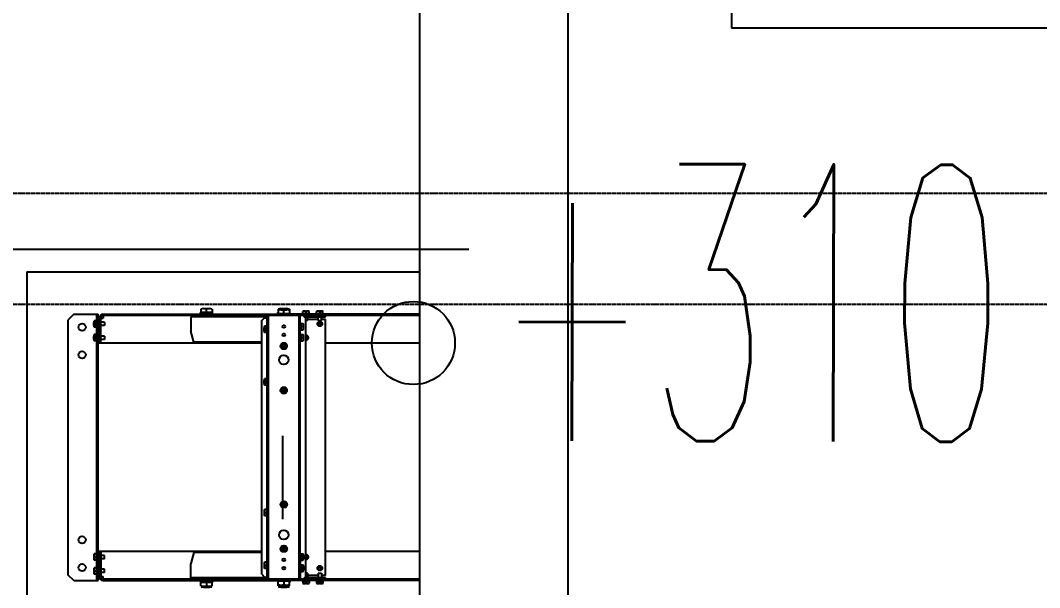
# Model space of a CAD drawing. Header units: millimetres. Extents: x 5204 to 163252, y 3613 to 115772.
# Drawn here: x 40718 to 42557, y 33535 to 34559 of the extents above; entities that cross this region are included whole.
import ezdxf

# ---------------------------------------------------------------- set-up
doc = ezdxf.new("R2010")
doc.units = ezdxf.units.MM
doc.header["$LTSCALE"] = 0.2
doc.linetypes.add('HIDDEN', pattern=[0.375, 0.25, -0.125])
doc.layers.add('0-1', color=7, linetype='Continuous')
doc.styles.get("Standard").update_dxf_attribs({"font": 'simplex.shx', "width": 0.8, "height": 700, "bigfont": 'extfont2.shx'})

msp = doc.modelspace()

# ---------------------------------------------------------------- linework, layer by layer
at = {"layer": '0-1', "color": 7, "linetype": 'Continuous'}
for p, q in [((41438.6, 33132.2), (41438.6, 34745.2)), ((41706.6, 33400.2), (41706.6, 34745.2)), ((42001.6, 34745.2), (42001.6, 34545.2)), ((50016.6, 34545.2), (42001.6, 34545.2)), ((40254.1, 34146.4), (41527.1, 34146.4)), ((40729.4, 34105.2), (41438.6, 34105.2)), ((40729.4, 34105.2), (40729.4, 32478.2)), ((41043.1, 34028.5), (41043.1, 34031.5)), ((41064.6, 34031.5), (41043.1, 34031.5)), ((41043.5, 34038), (41043.5, 34031.9)), ((41064.3, 34031.9), (41043.5, 34031.9)), ((41045.6, 34031.9), (41045.6, 34031.5)), ((41062.2, 34031.5), (41045.6, 34031.5)), ((41048.7, 34039), (41059.1, 34039)), ((41053.9, 34031.9), (41053.9, 34038)), ((41062.2, 34031.9), (41062.2, 34031.5)), ((41064.3, 34038), (41064.3, 34031.9)), ((41064.6, 34028.5), (41064.6, 34031.5)), ((41183, 34031.5), (41182.6, 34031.5)), ((41182.6, 34028.5), (41182.6, 34031.5)), ((41183, 34038), (41183, 34029.6)), ((41188.2, 34039), (41198.6, 34039)), ((41188.2, 34036.7), (41198.6, 34036.7)), ((41193.4, 34036.7), (41193.4, 34038)), ((41193.4, 34029.6), (41193.4, 34035.7)), ((41203.8, 34038), (41203.8, 34029.6)), ((41203.8, 34031.5), (41204.1, 34031.5)), ((41204.1, 34028.5), (41204.1, 34031.5)), ((41227.6, 34030.1), (41227.6, 34033.3)), ((41227.7, 34030.1), (41239.2, 34030.1)), ((41227.7, 34028.5), (41227.7, 34030.1)), ((41230.5, 34034.1), (41236.3, 34034.1)), ((41233.4, 34033.3), (41233.4, 34030.1)), ((41239.1, 34030.1), (41239.1, 34033.3)), ((41239.2, 34030.1), (41239.2, 34028.5)), ((41252.6, 34030.1), (41252.6, 34033.3)), ((41252.7, 34030.1), (41264.2, 34030.1)), ((41252.7, 34028.5), (41252.7, 34030.1)), ((41255.5, 34034.1), (41261.3, 34034.1)), ((41258.4, 34033.3), (41258.4, 34030.1)), ((41264.1, 34030.1), (41264.1, 34033.3)), ((41264.2, 34030.1), (41264.2, 34028.5)), ((40814.4, 34028.7), (40804.4, 34018.7)), ((40804.4, 33557.7), (40804.4, 34018.7)), ((40814.4, 34028.7), (40858.4, 34028.7)), ((40850.5, 34008.3), (40850.5, 34014)), ((40854.5, 34016.9), (40851.2, 34016.9)), ((40854.5, 34005.5), (40854.5, 34017)), ((40854.5, 34017), (40856.1, 34017)), ((40856.1, 33547.7), (40856.1, 34028.7)), ((40856.1, 34018.7), (40858.4, 34018.7)), ((40856.1, 34017), (40856.1, 34005.5)), ((40858.4, 33547.7), (40858.4, 34028.7)), ((40858.4, 34021.5), (40860.7, 34021.5)), ((40860.7, 33976.2), (40860.7, 34022.2)), ((40863, 33976.2), (40863, 34022.2)), ((40863, 34021.5), (40867.4, 34021.5)), ((40869.5, 34014.2), (40863, 34014.2)), ((40867, 34028.5), (41182.6, 34028.5)), ((41220.9, 34026.2), (40867, 34026.2)), ((40867.4, 34026.2), (40867.4, 34021.5)), ((40869.5, 34014.2), (40869.5, 34008.2)), ((41025.8, 34023.9), (41025.8, 33997.9)), ((41165.8, 34023.9), (41025.8, 34023.9)), ((41064.6, 34028.5), (41043.1, 34028.5)), ((41059.9, 34028.5), (41047.9, 34028.5)), ((41049.4, 34026.2), (41049.4, 34023.9)), ((41058.4, 34026.2), (41058.4, 34023.9)), ((41153.5, 34017.2), (41158.5, 34022.2)), ((41153.5, 33559.2), (41153.5, 34017.2)), ((41158.5, 34022.2), (41165.8, 34022.2)), ((41163.4, 34023.9), (41163.4, 34022.2)), ((41163.5, 33554.2), (41163.5, 34022.2)), ((41163.5, 34017.2), (41165.8, 34017.2)), ((41165.8, 33550.2), (41165.8, 34026.2)), ((41182.6, 34026.2), (41182.6, 34029.2)), ((41204.1, 34029.2), (41182.6, 34029.2)), ((41204.1, 34026.2), (41182.6, 34026.2)), ((41203.8, 34029.6), (41183, 34029.6)), ((41185.1, 34029.6), (41185.1, 34029.2)), ((41199.4, 34026.2), (41187.4, 34026.2)), ((41201.7, 34029.6), (41201.7, 34029.2)), ((41438.6, 34026.2), (41203.8, 34026.2)), ((41204.1, 34026.2), (41204.1, 34029.2)), ((41438.6, 34028.5), (41204.1, 34028.5)), ((41220.4, 34026.2), (41216.4, 34026.2)), ((41220.9, 33550.2), (41220.9, 34026.2)), ((41220.9, 33554.2), (41220.9, 34022.2)), ((41223.2, 34021.2), (41220.9, 34021.2)), ((41223.2, 34011.9), (41223.2, 34026.2)), ((41223.3, 34012), (41223.3, 34000.5)), ((41224.9, 34012), (41223.3, 34012)), ((41224.8, 34011.9), (41228.1, 34011.9)), ((41224.9, 34000.5), (41224.9, 34012)), ((41239.2, 34028.5), (41227.7, 34028.5)), ((41233.2, 34021.2), (41228.2, 34026.2)), ((41230.5, 34023.9), (41268.4, 34023.9)), ((41233.2, 33555.2), (41233.2, 34021.2)), ((41236.4, 34017.4), (41233.2, 34017.4)), ((41236.4, 34017.4), (41236.4, 34023.9)), ((41255.4, 34019.2), (41236.4, 34019.2)), ((41264.2, 34028.5), (41252.7, 34028.5)), ((41255.4, 34017.4), (41255.4, 34023.9)), ((41255.4, 34017.4), (41261.4, 34017.4)), ((41255.5, 34011.8), (41256.5, 34011.8)), ((41255.5, 34010.5), (41255.5, 34011.8)), ((41257.8, 34014), (41259, 34014)), ((41257.8, 34014), (41257.8, 34013)), ((41259, 34013), (41259, 34014)), ((41260.3, 34011.8), (41261.3, 34011.8)), ((41261.3, 34010.5), (41261.3, 34011.8)), ((41261.4, 34017.4), (41261.4, 34023.9)), ((41268.4, 34019.2), (41261.4, 34019.2)), ((41268.4, 34023.9), (41268.4, 34026.2)), ((41268.4, 33557.2), (41268.4, 34019.2)), ((40851.2, 34011.2), (40854.5, 34011.2)), ((40854.5, 34005.4), (40851.2, 34005.4)), ((40856.1, 34005.5), (40854.5, 34005.5)), ((40869.5, 34008.2), (40863, 34008.2)), ((41031, 33977.9), (41025.8, 33997.9)), ((41157.9, 33998.3), (41157.9, 34004)), ((41161.9, 34006.9), (41158.7, 34006.9)), ((41158.7, 34001.2), (41161.9, 34001.2)), ((41161.9, 33995.4), (41158.7, 33995.4)), ((41162, 33995.5), (41162, 34007)), ((41162, 34007), (41163.6, 34007)), ((41163.6, 33995.5), (41162, 33995.5)), ((41163.6, 34007), (41163.6, 33995.5)), ((41223.2, 33991.9), (41223.2, 34000.4)), ((41223.3, 34000.5), (41224.9, 34000.5)), ((41228.1, 34006.2), (41224.8, 34006.2)), ((41224.8, 34000.4), (41228.1, 34000.4)), ((41228.8, 34003.3), (41228.8, 34009)), ((41255.5, 34010.5), (41256.5, 34010.5)), ((41257.8, 34008.3), (41257.8, 34009.3)), ((41257.8, 34008.3), (41259, 34008.3)), ((41259, 34009.3), (41259, 34008.3)), ((41260.3, 34010.5), (41261.3, 34010.5)), ((40850.5, 33983.3), (40850.5, 33989)), ((40854.5, 33991.9), (40851.2, 33991.9)), ((40851.2, 33986.2), (40854.5, 33986.2)), ((40854.5, 33980.4), (40851.2, 33980.4)), ((40854.5, 33980.5), (40854.5, 33992)), ((40854.5, 33992), (40856.1, 33992)), ((40856.1, 33980.5), (40854.5, 33980.5)), ((40856.1, 33992), (40856.1, 33980.5)), ((41153.5, 33976.2), (40858.4, 33976.2)), ((40869.5, 33989.2), (40863, 33989.2)), ((40869.5, 33983.2), (40863, 33983.2)), ((40869.5, 33989.2), (40869.5, 33983.2)), ((41113.4, 33976.2), (41022.4, 33976.2)), ((41153.5, 33977.9), (41031, 33977.9)), ((41190.5, 33976.2), (41187.6, 33971.2)), ((41196.3, 33976.2), (41190.5, 33976.2)), ((41199.2, 33971.2), (41196.3, 33976.2)), ((41223.2, 33595.9), (41223.2, 33980.4)), ((41223.3, 33992), (41223.3, 33980.5)), ((41224.9, 33992), (41223.3, 33992)), ((41223.3, 33980.5), (41224.9, 33980.5)), ((41224.8, 33991.9), (41228.1, 33991.9)), ((41228.1, 33986.2), (41224.8, 33986.2)), ((41224.8, 33980.4), (41228.1, 33980.4)), ((41224.9, 33980.5), (41224.9, 33992)), ((41228.8, 33983.3), (41228.8, 33989)), ((41233.2, 33989), (41234, 33989)), ((41233.2, 33983.3), (41234, 33983.3)), ((41234, 33988), (41234, 33989)), ((41234, 33984.3), (41234, 33983.3)), ((41235.3, 33986.8), (41236.3, 33986.8)), ((41235.3, 33985.5), (41236.3, 33985.5)), ((41236.3, 33985.5), (41236.3, 33986.8)), ((41438.6, 33976.2), (41268.4, 33976.2)), ((41187.6, 33971.2), (41190.5, 33966.2)), ((41191.5, 33971.8), (41190.5, 33971.8)), ((41190.5, 33971.8), (41190.5, 33970.5)), ((41191.5, 33970.5), (41190.5, 33970.5)), ((41190.5, 33966.2), (41196.3, 33966.2)), ((41194, 33974), (41192.8, 33974)), ((41192.8, 33973), (41192.8, 33974)), ((41192.8, 33969.3), (41192.8, 33968.3)), ((41194, 33968.3), (41192.8, 33968.3)), ((41194, 33974), (41194, 33973)), ((41194, 33968.3), (41194, 33969.3)), ((41196.3, 33971.8), (41195.3, 33971.8)), ((41196.3, 33970.5), (41195.3, 33970.5)), ((41196.3, 33971.8), (41196.3, 33970.5)), ((41196.3, 33966.2), (41199.2, 33971.2)), ((41157.9, 33903.3), (41157.9, 33909)), ((41161.9, 33911.9), (41158.7, 33911.9)), ((41158.7, 33906.2), (41161.9, 33906.2)), ((41162, 33900.5), (41162, 33912)), ((41162, 33912), (41163.6, 33912)), ((41163.6, 33912), (41163.6, 33900.5)), ((41161.9, 33900.4), (41158.7, 33900.4)), ((41163.6, 33900.5), (41162, 33900.5)), ((41190.5, 33896.2), (41187.6, 33891.2)), ((41187.6, 33891.2), (41190.5, 33886.2)), ((41196.3, 33896.2), (41190.5, 33896.2)), ((41191.5, 33891.8), (41190.5, 33891.8)), ((41190.5, 33891.8), (41190.5, 33890.5)), ((41191.5, 33890.5), (41190.5, 33890.5)), ((41190.5, 33886.2), (41196.3, 33886.2)), ((41194, 33894), (41192.8, 33894)), ((41192.8, 33893), (41192.8, 33894)), ((41192.8, 33889.3), (41192.8, 33888.3)), ((41194, 33888.3), (41192.8, 33888.3)), ((41194, 33894), (41194, 33893)), ((41194, 33888.3), (41194, 33889.3)), ((41196.3, 33891.8), (41195.3, 33891.8)), ((41196.3, 33890.5), (41195.3, 33890.5)), ((41199.2, 33891.2), (41196.3, 33896.2)), ((41196.3, 33891.8), (41196.3, 33890.5)), ((41196.3, 33886.2), (41199.2, 33891.2)), ((41191.6, 33658.9), (41191.6, 33808.9)), ((41187.6, 33685.2), (41190.5, 33690.2)), ((41190.5, 33680.2), (41187.6, 33685.2)), ((41190.5, 33690.2), (41196.3, 33690.2)), ((41190.5, 33684.5), (41190.5, 33685.8)), ((41191.5, 33685.8), (41190.5, 33685.8)), ((41191.5, 33684.5), (41190.5, 33684.5)), ((41194, 33688), (41192.8, 33688)), ((41192.8, 33687), (41192.8, 33688)), ((41192.8, 33683.3), (41192.8, 33682.3)), ((41194, 33682.3), (41192.8, 33682.3)), ((41194, 33688), (41194, 33687)), ((41194, 33682.3), (41194, 33683.3)), ((41196.3, 33685.8), (41195.3, 33685.8)), ((41196.3, 33684.5), (41195.3, 33684.5)), ((41196.3, 33690.2), (41199.2, 33685.2)), ((41196.3, 33684.5), (41196.3, 33685.8)), ((41199.2, 33685.2), (41196.3, 33680.2)), ((41157.9, 33673), (41157.9, 33667.3)), ((41161.9, 33675.9), (41158.7, 33675.9)), ((41158.7, 33670.2), (41161.9, 33670.2)), ((41161.9, 33664.4), (41158.7, 33664.4)), ((41162, 33676), (41162, 33664.5)), ((41163.6, 33676), (41162, 33676)), ((41162, 33664.5), (41163.6, 33664.5)), ((41163.6, 33664.5), (41163.6, 33676)), ((41196.3, 33680.2), (41190.5, 33680.2)), ((41187.6, 33605.2), (41190.5, 33610.2)), ((41190.5, 33610.2), (41196.3, 33610.2)), ((41194, 33608), (41192.8, 33608)), ((41192.8, 33607), (41192.8, 33608)), ((41194, 33608), (41194, 33607)), ((41196.3, 33610.2), (41199.2, 33605.2)), ((40850.5, 33593), (40850.5, 33587.3)), ((40854.5, 33595.9), (40851.2, 33595.9)), ((40851.2, 33590.2), (40854.5, 33590.2)), ((40854.5, 33596), (40854.5, 33584.5)), ((40856.1, 33596), (40854.5, 33596)), ((40856.1, 33584.5), (40856.1, 33596)), ((41153.5, 33600.2), (40858.4, 33600.2)), ((40860.7, 33600.2), (40860.7, 33554.2)), ((40863, 33600.2), (40863, 33554.2)), ((40869.5, 33593.2), (40863, 33593.2)), ((40869.5, 33587.2), (40869.5, 33593.2)), ((41113.4, 33600.2), (41022.4, 33600.2)), ((41031, 33598.5), (41025.8, 33578.5)), ((41153.5, 33598.5), (41031, 33598.5)), ((41190.5, 33600.2), (41187.6, 33605.2)), ((41190.5, 33604.5), (41190.5, 33605.8)), ((41191.5, 33605.8), (41190.5, 33605.8)), ((41191.5, 33604.5), (41190.5, 33604.5)), ((41196.3, 33600.2), (41190.5, 33600.2)), ((41192.8, 33603.3), (41192.8, 33602.3)), ((41194, 33602.3), (41192.8, 33602.3)), ((41194, 33602.3), (41194, 33603.3)), ((41196.3, 33605.8), (41195.3, 33605.8)), ((41196.3, 33604.5), (41195.3, 33604.5)), ((41196.3, 33604.5), (41196.3, 33605.8)), ((41199.2, 33605.2), (41196.3, 33600.2)), ((41223.3, 33596), (41224.9, 33596)), ((41223.3, 33584.5), (41223.3, 33596)), ((41224.8, 33595.9), (41228.1, 33595.9)), ((41228.1, 33590.2), (41224.8, 33590.2)), ((41224.9, 33596), (41224.9, 33584.5)), ((41228.8, 33593), (41228.8, 33587.3)), ((41233.2, 33593), (41234, 33593)), ((41234, 33592), (41234, 33593)), ((41234, 33588.3), (41234, 33587.3)), ((41235.3, 33590.8), (41236.3, 33590.8)), ((41235.3, 33589.5), (41236.3, 33589.5)), ((41236.3, 33589.5), (41236.3, 33590.8)), ((41438.6, 33600.2), (41268.4, 33600.2)), ((40854.5, 33584.4), (40851.2, 33584.4)), ((40854.5, 33570.9), (40851.2, 33570.9)), ((40854.5, 33584.5), (40856.1, 33584.5)), ((40854.5, 33571), (40854.5, 33559.5)), ((40856.1, 33571), (40854.5, 33571)), ((40856.1, 33559.5), (40856.1, 33571)), ((40869.5, 33587.2), (40863, 33587.2)), ((41025.8, 33552.5), (41025.8, 33578.5)), ((41157.9, 33578), (41157.9, 33572.3)), ((41161.9, 33580.9), (41158.7, 33580.9)), ((41158.7, 33575.2), (41161.9, 33575.2)), ((41162, 33581), (41162, 33569.5)), ((41163.6, 33581), (41162, 33581)), ((41163.6, 33569.5), (41163.6, 33581)), ((41223.2, 33584.4), (41223.2, 33575.9)), ((41224.9, 33584.5), (41223.3, 33584.5)), ((41223.3, 33576), (41224.9, 33576)), ((41223.3, 33564.5), (41223.3, 33576)), ((41224.8, 33584.4), (41228.1, 33584.4)), ((41224.8, 33575.9), (41228.1, 33575.9)), ((41228.1, 33570.2), (41224.8, 33570.2)), ((41224.9, 33576), (41224.9, 33564.5)), ((41228.8, 33573), (41228.8, 33567.3)), ((41233.2, 33587.3), (41234, 33587.3)), ((41255.5, 33570.8), (41256.5, 33570.8)), ((41255.5, 33569.5), (41255.5, 33570.8)), ((41257.8, 33573), (41259, 33573)), ((41257.8, 33573), (41257.8, 33572)), ((41259, 33572), (41259, 33573)), ((41260.3, 33570.8), (41261.3, 33570.8)), ((41261.3, 33569.5), (41261.3, 33570.8)), ((40814.4, 33547.7), (40804.4, 33557.7)), ((40850.5, 33568), (40850.5, 33562.3)), ((40851.2, 33565.2), (40854.5, 33565.2)), ((40854.5, 33559.4), (40851.2, 33559.4)), ((40854.5, 33559.5), (40856.1, 33559.5)), ((40856.1, 33557.7), (40858.4, 33557.7)), ((40858.4, 33554.9), (40860.7, 33554.9)), ((40869.5, 33568.2), (40863, 33568.2)), ((40869.5, 33562.2), (40863, 33562.2)), ((40863, 33554.9), (40867.4, 33554.9)), ((40867.4, 33550.2), (40867.4, 33554.9)), ((40869.5, 33562.2), (40869.5, 33568.2)), ((41165.8, 33552.5), (41025.8, 33552.5)), ((41049.4, 33550.2), (41049.4, 33552.5)), ((41058.4, 33550.2), (41058.4, 33552.5)), ((41153.5, 33559.2), (41158.5, 33554.2)), ((41158.5, 33554.2), (41165.8, 33554.2)), ((41161.9, 33569.4), (41158.7, 33569.4)), ((41162, 33569.5), (41163.6, 33569.5)), ((41163.4, 33552.5), (41163.4, 33554.2)), ((41163.5, 33559.2), (41165.8, 33559.2)), ((41223.2, 33555.2), (41220.9, 33555.2)), ((41223.2, 33564.4), (41223.2, 33550.2)), ((41224.9, 33564.5), (41223.3, 33564.5)), ((41224.8, 33564.4), (41228.1, 33564.4)), ((41233.2, 33555.2), (41228.2, 33550.2)), ((41268.4, 33552.5), (41230.5, 33552.5)), ((41236.4, 33561.3), (41233.2, 33561.3)), ((41236.4, 33561.3), (41236.4, 33552.5)), ((41255.4, 33557.2), (41236.4, 33557.2)), ((41236.4, 33557), (41236.4, 33552.5)), ((41255.4, 33561.3), (41261.4, 33561.3)), ((41255.4, 33561.3), (41255.4, 33552.5)), ((41255.5, 33569.5), (41256.5, 33569.5)), ((41257.8, 33567.3), (41257.8, 33568.3)), ((41257.8, 33567.3), (41259, 33567.3)), ((41259, 33568.3), (41259, 33567.3)), ((41260.3, 33569.5), (41261.3, 33569.5)), ((41261.4, 33561.3), (41261.4, 33552.5)), ((41268.4, 33557.2), (41261.4, 33557.2)), ((41268.4, 33552.5), (41268.4, 33550.2)), ((40814.4, 33547.7), (40858.4, 33547.7)), ((41220.9, 33550.2), (40867, 33550.2)), ((40867, 33547.9), (41182.6, 33547.9)), ((41073.9, 33550.2), (41033.9, 33550.2)), ((41064.6, 33547.9), (41043.1, 33547.9)), ((41043.1, 33547.9), (41043.1, 33544.9)), ((41064.6, 33544.9), (41043.1, 33544.9)), ((41064.3, 33544.5), (41043.5, 33544.5)), ((41043.5, 33538.3), (41043.5, 33544.5)), ((41045.6, 33544.5), (41045.6, 33544.9)), ((41062.2, 33544.9), (41045.6, 33544.9)), ((41059.9, 33547.9), (41047.9, 33547.9)), ((41048.7, 33537.4), (41059.1, 33537.4)), ((41048.7, 33536), (41059.1, 33536)), ((41053.9, 33544.5), (41053.9, 33538.3)), ((41062.2, 33544.5), (41062.2, 33544.9)), ((41064.3, 33538.3), (41064.3, 33544.5)), ((41064.6, 33547.9), (41064.6, 33544.9)), ((41204.1, 33550.2), (41182.6, 33550.2)), ((41182.6, 33550.2), (41182.6, 33547.2)), ((41182.6, 33547.9), (41182.6, 33544.9)), ((41204.1, 33547.2), (41182.6, 33547.2)), ((41183, 33544.9), (41182.6, 33544.9)), ((41203.8, 33546.8), (41183, 33546.8)), ((41183, 33538.3), (41183, 33546.8)), ((41185.1, 33546.8), (41185.1, 33547.2)), ((41199.4, 33550.2), (41187.4, 33550.2)), ((41188.2, 33539.7), (41198.6, 33539.7)), ((41188.2, 33537.4), (41198.6, 33537.4)), ((41188.2, 33536), (41198.6, 33536)), ((41193.4, 33546.8), (41193.4, 33540.6)), ((41193.4, 33539.7), (41193.4, 33538.3)), ((41201.7, 33546.8), (41201.7, 33547.2)), ((41438.6, 33550.2), (41203.8, 33550.2)), ((41203.8, 33538.3), (41203.8, 33546.8)), ((41203.8, 33544.9), (41204.1, 33544.9)), ((41204.1, 33550.2), (41204.1, 33547.2)), ((41438.6, 33547.9), (41204.1, 33547.9)), ((41204.1, 33547.9), (41204.1, 33544.9)), ((41220.4, 33550.2), (41216.4, 33550.2)), ((41227.6, 33546.3), (41227.6, 33543)), ((41227.7, 33547.9), (41239.2, 33547.9)), ((41227.7, 33546.3), (41227.7, 33547.9)), ((41239.2, 33546.3), (41227.7, 33546.3)), ((41236.3, 33542.3), (41230.5, 33542.3)), ((41233.4, 33543), (41233.4, 33546.3)), ((41239.1, 33546.3), (41239.1, 33543)), ((41239.2, 33547.9), (41239.2, 33546.3)), ((41252.6, 33546.3), (41252.6, 33543)), ((41252.7, 33547.9), (41264.2, 33547.9)), ((41252.7, 33546.3), (41252.7, 33547.9)), ((41264.2, 33546.3), (41252.7, 33546.3)), ((41261.3, 33542.3), (41255.5, 33542.3)), ((41258.4, 33543), (41258.4, 33546.3)), ((41264.1, 33546.3), (41264.1, 33543)), ((41264.2, 33547.9), (41264.2, 33546.3))]:
    msp.add_line(p, q, dxfattribs=at)
at = {"layer": '0-1', "color": 8, "linetype": 'HIDDEN', "ltscale": 30}
for p, q in [((57728.5, 34246.4), (38816.9, 34246.4)), ((57728.5, 34046.4), (38816.9, 34046.4))]:
    msp.add_line(p, q, dxfattribs=at)
at = {"layer": '0-1', "color": 7, "linetype": 'Continuous'}
for centre, radius in [((41427.3, 33976.7), 75), ((40829.4, 34005.2), 6.5), ((41258.4, 34011.2), 4.38), ((41193.4, 34006.2), 2.4), ((41193.4, 33991.2), 2.4), ((41193.4, 33971.2), 5.75), ((41193.4, 33971.2), 5), ((41193.4, 33971.2), 4.3), ((40829.4, 33955.2), 6.5), ((41193.4, 33946.2), 8.5), ((41193.4, 33891.2), 5.75), ((41193.4, 33891.2), 5), ((41193.4, 33891.2), 4.3), ((41193.4, 33685.2), 5.75), ((41193.4, 33685.2), 5), ((41193.4, 33685.2), 4.3), ((40829.4, 33621.2), 6.5), ((41193.4, 33630.2), 8.5), ((41193.4, 33605.2), 5.75), ((41193.4, 33605.2), 5), ((41193.4, 33605.2), 4.3), ((40829.4, 33571.2), 6.5), ((41193.4, 33585.2), 2.4), ((41193.4, 33570.2), 2.4), ((41258.4, 33570.2), 4.38)]:
    msp.add_circle(centre, radius, dxfattribs=at)
for centre, radius, start, end in [((41048.7, 34024.2), 14.7, 69.3568, 110.6432), ((41059.1, 34024.2), 14.7, 69.3568, 110.6432), ((41188.2, 34024.2), 14.7, 69.3568, 110.6432), ((41188.2, 34021.9), 14.7, 69.3568, 110.6432), ((41198.6, 34024.2), 14.7, 69.3568, 110.6432), ((41198.6, 34021.9), 14.7, 69.3568, 110.6432), ((41230.5, 34028.2), 5.89, 60.7583, 119.2417), ((41236.3, 34028.2), 5.89, 60.7583, 119.2417), ((41255.5, 34028.2), 5.89, 60.7583, 119.2417), ((41261.3, 34028.2), 5.89, 60.7583, 119.2417), ((40856.4, 34014), 5.89, 150.7583, 209.2417), ((40867, 34022.2), 6.3, 90, 180), ((40867, 34022.2), 4, 90, 180), ((41223, 34009), 5.89, 330.7583, 29.2417), ((41256.5, 34013), 1.25, 270, 0), ((41260.3, 34013), 1.25, 179.9999, 270), ((40856.4, 34008.3), 5.89, 150.7583, 209.2417), ((41163.8, 34004), 5.89, 150.7583, 209.2417), ((41163.8, 33998.3), 5.89, 150.7583, 209.2417), ((41223, 34003.3), 5.89, 330.7583, 29.2417), ((41256.5, 34009.3), 1.25, 0, 90), ((41260.3, 34009.3), 1.25, 90, 179.9999), ((40856.4, 33989), 5.89, 150.7583, 209.2417), ((40856.4, 33983.3), 5.89, 150.7583, 209.2417), ((41223, 33989), 5.89, 330.7583, 29.2417), ((41223, 33983.3), 5.89, 330.7583, 29.2417), ((41233.4, 33986.2), 4.38, 268.0352, 91.9648), ((41235.3, 33988), 1.25, 179.9999, 270), ((41235.3, 33984.3), 1.25, 90, 179.9999), ((41191.5, 33973), 1.25, 270, 0), ((41191.5, 33969.3), 1.25, 0, 90), ((41195.3, 33973), 1.25, 180.0001, 270), ((41195.3, 33969.3), 1.25, 90, 180.0001), ((41163.8, 33909), 5.89, 150.7583, 209.2417), ((41163.8, 33903.3), 5.89, 150.7583, 209.2417), ((41191.5, 33893), 1.25, 270, 0), ((41191.5, 33889.3), 1.25, 0, 90), ((41195.3, 33893), 1.25, 180.0001, 270), ((41195.3, 33889.3), 1.25, 90, 180.0001), ((41191.5, 33687), 1.25, 270, 0), ((41191.5, 33683.3), 1.25, 0, 90), ((41195.3, 33687), 1.25, 179.9999, 270), ((41195.3, 33683.3), 1.25, 90, 179.9999), ((41163.8, 33673), 5.89, 150.7583, 209.2417), ((41163.8, 33667.3), 5.89, 150.7583, 209.2417), ((41191.5, 33607), 1.25, 270, 0), ((41195.3, 33607), 1.25, 179.9999, 270), ((40856.4, 33593), 5.89, 150.7583, 209.2417), ((40856.4, 33587.3), 5.89, 150.7583, 209.2417), ((41191.5, 33603.3), 1.25, 0, 90), ((41195.3, 33603.3), 1.25, 90, 179.9999), ((41223, 33593), 5.89, 330.7583, 29.2417), ((41223, 33587.3), 5.89, 330.7583, 29.2417), ((41233.4, 33590.2), 4.38, 268.0352, 91.9648), ((41235.3, 33592), 1.25, 179.9999, 270), ((41235.3, 33588.3), 1.25, 90, 179.9999), ((40856.4, 33568), 5.89, 150.7583, 209.2417), ((41163.8, 33578), 5.89, 150.7583, 209.2417), ((41163.8, 33572.3), 5.89, 150.7583, 209.2417), ((41223, 33573), 5.89, 330.7583, 29.2417), ((41223, 33567.3), 5.89, 330.7583, 29.2417), ((41256.5, 33572), 1.25, 270, 0), ((41260.3, 33572), 1.25, 179.9999, 270), ((40856.4, 33562.3), 5.89, 150.7583, 209.2417), ((40867, 33554.2), 6.3, 180, 270), ((40867, 33554.2), 4, 180, 270), ((41256.5, 33568.3), 1.25, 0, 90), ((41260.3, 33568.3), 1.25, 90, 179.9999), ((41048.7, 33552.1), 14.7, 249.3568, 290.6432), ((41048.7, 33521.2), 14.7, 69.3568, 110.6432), ((41059.1, 33552.1), 14.7, 249.3568, 290.6432), ((41059.1, 33521.2), 14.7, 69.3568, 110.6432), ((41188.2, 33554.4), 14.7, 249.3568, 290.6432), ((41188.2, 33552.1), 14.7, 249.3568, 290.6432), ((41188.2, 33521.2), 14.7, 69.3568, 110.6432), ((41198.6, 33554.4), 14.7, 249.3568, 290.6432), ((41198.6, 33552.1), 14.7, 249.3568, 290.6432), ((41198.6, 33521.2), 14.7, 69.3568, 110.6432), ((41230.5, 33548.2), 5.89, 240.7583, 299.2417), ((41236.3, 33548.2), 5.89, 240.7583, 299.2417), ((41255.5, 33548.2), 5.89, 240.7583, 299.2417), ((41261.3, 33548.2), 5.89, 240.7583, 299.2417)]:
    msp.add_arc(centre, radius, start, end, dxfattribs=at)

# ---------------------------------------------------------------- texts
at = {"layer": '0-1', "color": 7, "width": 0.5}
msp.add_text('+310', height=500, rotation=359.84, dxfattribs=at).set_placement((41573.9, 33800.7))

doc.saveas('drawing.dxf')
